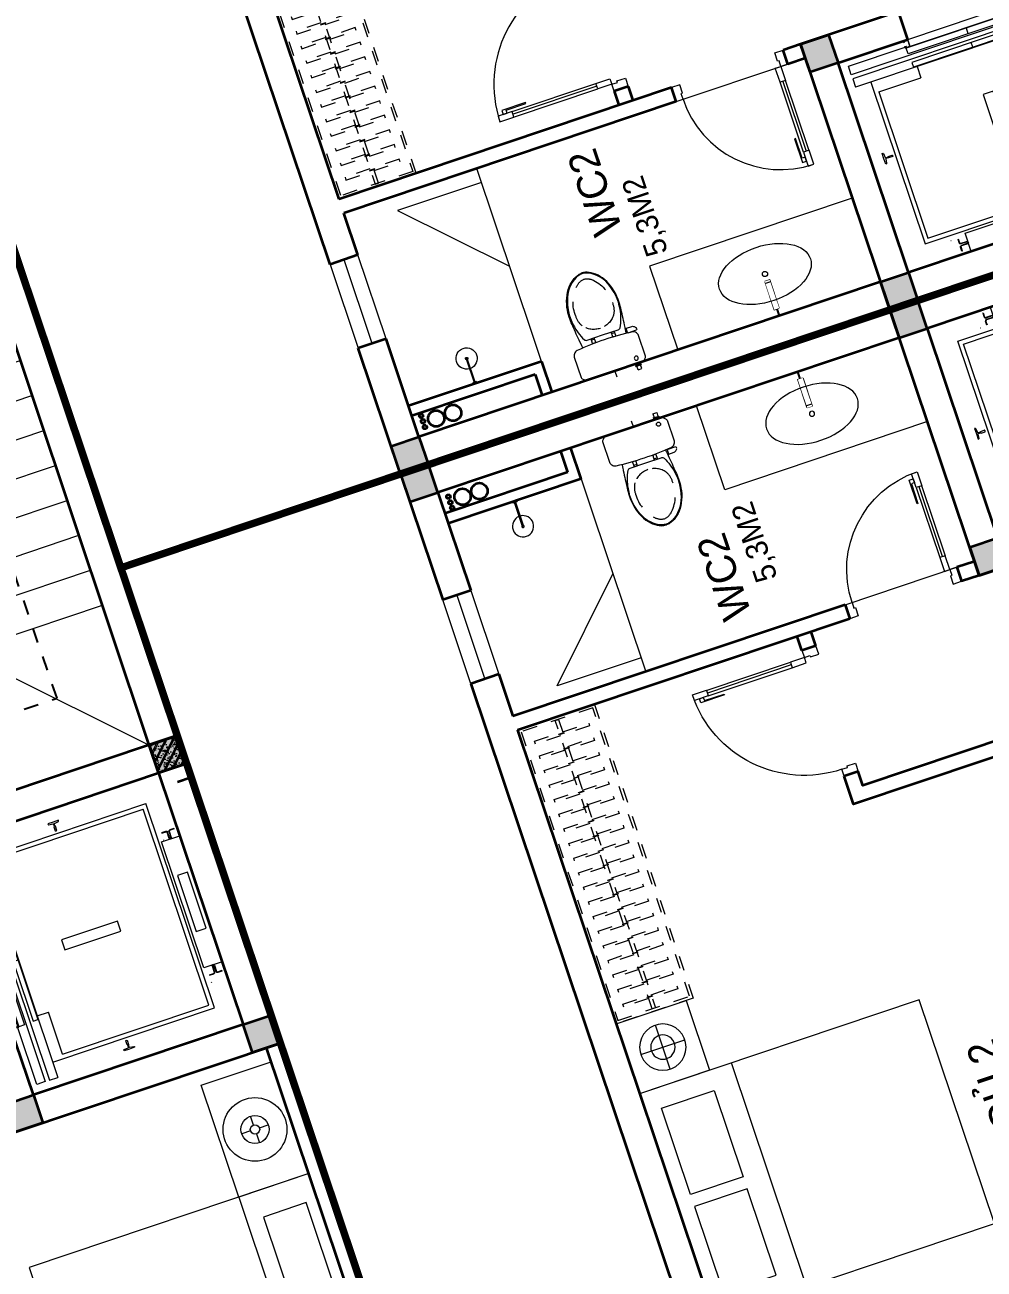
# Model space of a CAD drawing. Header units: metres. Extents: x 568332 to 569219, y 2065964 to 2066430.
# Drawn here: x 568591.33 to 568597.84, y 2066206.77 to 2066215.21 of the extents above; entities that cross this region are included whole.
import ezdxf

# ---------------------------------------------------------------- set-up
doc = ezdxf.new("R2010")
doc.units = ezdxf.units.M
for name, pattern in [('$AUDIT_BAD_LTYPE2', [0]), ('CENTER', [2, 1.25, -0.25, 0.25, -0.25]), ('DASHDOT2', [0.5, 0.25, -0.125, 0, -0.125]), ('HIDDEN', [0.375, 0.25, -0.125]), ('X-5M-G-MB PHONGNGU$0$HIDDEN2', [0.1875, 0.125, -0.0625]), ('xref-thap C (mb tang 32-2)$0$HIDDEN', [0.375, 0.25, -0.125])]:
    doc.linetypes.add(name, pattern=pattern)
doc.layers.get('0').update_dxf_attribs({"linetype": 'CONTINUOUS'})
doc.layers.get('DEFPOINTS').update_dxf_attribs({"linetype": 'CONTINUOUS'})
for name, color, linetype, lineweight in [('-CENTER', 143, 'CENTER', 13), ('-CONCRETE', 1, 'CONTINUOUS', 35), ('-DIM', 9, 'CONTINUOUS', 13), ('-DOOR', 137, 'CONTINUOUS', 9), ('-FURNITURE', 46, 'CONTINUOUS', 9), ('-HATCH', 8, 'CONTINUOUS', 5), ('-LINE1', 7, 'CONTINUOUS', 18), ('-LINE2', 252, 'CONTINUOUS', 9), ('-STEEL1', 1, 'CONTINUOUS', 35), ('-TEXT', 7, 'CONTINUOUS', 15), ('-WALL', 4, 'CONTINUOUS', 35), ('TEXT25', 2, 'CONTINUOUS', 13)]:
    doc.layers.add(name, color=color, linetype=linetype, lineweight=lineweight)
doc.layers.add('-RANH GIOI LO DAT', color=12, linetype='CONTINUOUS')
doc.layers.add('1-NETMANH', color=8, linetype='CONTINUOUS')
doc.styles.add('SVN_AVO_thuong', font='')
doc.styles.add('T1', font='', dxfattribs={"height": 200})
doc.styles.add('vnavanth', font='', dxfattribs={"width": 0.8})
doc.styles.get('SVN_AVO_thuong').set_extended_font_data('SVN-Avo')
doc.styles.get('T1').set_extended_font_data('VNgeometric Light')
doc.styles.get('vnavanth').set_extended_font_data('.VnAvantH')

# ---------------------------------------------------------------- blocks, each defined once
blk = doc.blocks.new('X-5M-DH-2-CORE$0$A$C75E80C28')
at = {"layer": '-LINE2', "linetype": 'Continuous', "ltscale": 2}
for p, q in [((-510.0000099998433, -21.5000000000291), (-510.0000099998579, -50.60000000000582)), ((-506.8000099998899, -21.5000000000291), (-510.0000099998433, -21.5000000000291)), ((-510.0000099998579, -108.5000000000291), (-510.0000099998433, -79.39999999999418)), ((-506.8000099998899, -21.5000000000291), (-506.8000099999044, -50.60000000000582)), ((-506.8000099999044, -108.5000000000291), (-506.8000099998899, -79.39999999999418)), ((-456.2000100000296, -56.79999999998836), (-500.6000099999364, -56.80000000001746)), ((-456.2000100000441, -60), (-500.600009999951, -60.0000000000291)), ((-456.2000100000296, -70), (-500.6000099999364, -70.0000000000291)), ((-456.2000100000296, -73.19999999995343), (-500.6000099999364, -73.19999999998254)), ((-453.2000100000441, -63), (-453.2000100000296, -67)), ((-450.0000099998579, -63), (-450.0000099998433, -67)), ((450.0000100000616, -63), (450.0000100000761, -67)), ((453.200010000015, -63), (453.2000100000296, -67)), ((456.2000100000296, -56.79999999998836), (500.6000100000529, -56.79999999998836)), ((456.200010000015, -60), (500.6000100000383, -60)), ((456.2000100000296, -70), (500.6000100000529, -70)), ((456.2000100000296, -73.19999999995343), (500.6000100000529, -73.19999999995343)), ((506.8000100001227, -21.5), (510.0000100000761, -21.5)), ((506.8000100001227, -21.5), (506.8000100001082, -50.59999999997672)), ((506.8000100001227, -108.5), (506.8000100001227, -79.39999999996508)), ((510.0000100000761, -21.5), (510.0000100000616, -50.59999999997672)), ((510.0000100000761, -108.5), (510.0000100000761, -79.39999999996508)), ((-731.0000002632733, -148.9999999649008), (730.9999997367267, -148.9999999649299)), ((-731.0000002698944, -1304.999999934109), (-731.0000002632733, -148.9999999649008)), ((-556.8000102631631, -112.4999999912397), (-560.0000102631166, -112.4999999912397)), ((456.800009736864, -112.4999999912397), (460.0000097368174, -112.4999999912397)), ((730.9999997301056, -1304.999999934109), (730.9999997367267, -148.9999999649299)), ((-700.0000002632733, -178.9999999649008), (699.9999997367267, -178.9999999649299)), ((-700.0000002699089, -1224.999999934109), (-700.0000002632733, -178.9999999649008)), ((699.9999997300911, -1224.999999934109), (699.9999997367267, -178.9999999649299)), ((-700.0000002699089, -1224.999999934109), (-400.0000002699089, -1224.999999934138)), ((-400.0000002698944, -1304.999999934138), (-400.0000002699089, -1224.999999934138)), ((699.9999997300911, -1224.999999934109), (399.9999997300911, -1224.999999934109)), ((399.9999997301056, -1304.999999934109), (399.9999997300911, -1224.999999934109)), ((839.9999997301056, -1304.999999934109), (-840.0000002698944, -1304.999999934109)), ((-840.0000002698944, -1364.999999934109), (-840.0000002698944, -1304.999999934109)), ((424.9999997301056, -1308.999999934109), (-425.0000002698944, -1308.999999934109)), ((-425.0000002699089, -1342.999999934109), (-425.0000002698944, -1308.999999934109)), ((424.9999997300911, -1342.999999934109), (-425.0000002699089, -1342.999999934109)), ((-2.6989437174052e-07, -1308.999999934109), (-2.699089236557484e-07, -1342.999999934109)), ((424.9999997300911, -1342.999999934109), (424.9999997301056, -1308.999999934109)), ((839.9999997301056, -1364.999999934109), (839.9999997301056, -1304.999999934109)), ((839.9999997301056, -1364.999999934109), (-840.0000002698944, -1364.999999934109)), ((839.9999997301056, -1394.999999934109), (-840.0000002698944, -1394.999999934109)), ((-840.0000002698944, -1394.999999934109), (-840.0000002698944, -1454.999999934109)), ((429.9999997300911, -1405.999999934138), (-430.0000002699089, -1405.999999934109)), ((-430.0000002699089, -1405.999999934109), (-430.0000002698944, -1445.999999934109)), ((-2.699089236557484e-07, -1405.999999934109), (-2.6989437174052e-07, -1445.999999934109)), ((429.9999997300911, -1405.999999934138), (429.9999997301056, -1445.999999934138)), ((839.9999997301056, -1394.999999934109), (839.9999997301056, -1454.999999934109)), ((-840.0000002698944, -1454.999999934109), (-435.0000002698944, -1454.999999934109)), ((-435.0000002698944, -1449.999999934109), (-435.0000002699089, -1459.999999934109)), ((-435.0000002698944, -1449.999999934109), (-400.0000002698944, -1449.999999934138)), ((-435.0000002699089, -1459.999999934109), (-425.0000002699089, -1459.999999934109)), ((-435.0000002698653, -1489.999999934109), (-435.0000002698653, -1499.999999934109)), ((-435.0000002698653, -1489.999999934109), (-425.0000002698653, -1489.999999934109)), ((-435.0000002698653, -1499.999999934109), (-400.0000002698653, -1499.999999934138)), ((-433.4000002698012, -1451.599999934086), (-433.4000002698012, -1458.399999934074)), ((-433.4000002698012, -1451.599999934086), (-401.6000002697547, -1451.599999934086)), ((-433.4000002698012, -1458.399999934074), (-425.0000002698944, -1458.399999934074)), ((-433.4000002697721, -1491.599999934086), (-433.4000002697721, -1498.399999934074)), ((-433.4000002697721, -1491.599999934086), (-425.0000002698653, -1491.599999934086)), ((-433.4000002697721, -1498.399999934074), (-401.6000002697256, -1498.399999934074)), ((429.9999997301056, -1445.999999934138), (-430.0000002698944, -1445.999999934109)), ((-425.0000002698944, -1458.399999934074), (-425.0000002699089, -1459.999999934109)), ((-425.0000002698653, -1489.999999934109), (-425.0000002698653, -1491.599999934086)), ((-401.6000002697547, -1451.599999934086), (-401.6000002697256, -1498.399999934074)), ((399.9999997301056, -1449.999999934109), (-400.0000002698944, -1449.999999934138)), ((-400.0000002698944, -1449.999999934138), (-400.0000002698653, -1499.999999934138)), ((399.9999997301056, -1449.999999934109), (399.9999997301347, -1499.999999934109)), ((434.9999997301056, -1449.999999934109), (399.9999997301056, -1449.999999934109)), ((434.9999997301347, -1499.999999934109), (399.9999997301347, -1499.999999934109)), ((401.5999997301988, -1451.599999934086), (401.5999997302279, -1498.399999934074)), ((433.3999997302453, -1451.599999934086), (401.5999997301988, -1451.599999934086)), ((433.3999997302744, -1498.399999934074), (401.5999997302279, -1498.399999934074)), ((433.3999997302453, -1458.399999934074), (424.9999997301056, -1458.399999934074)), ((424.9999997301056, -1458.399999934074), (424.9999997301056, -1459.999999934109)), ((434.9999997301056, -1459.999999934109), (424.9999997301056, -1459.999999934109)), ((424.9999997301347, -1489.999999934109), (424.9999997301347, -1491.599999934086)), ((434.9999997301347, -1489.999999934109), (424.9999997301347, -1489.999999934109)), ((433.3999997302744, -1491.599999934086), (424.9999997301347, -1491.599999934086)), ((433.3999997302453, -1451.599999934086), (433.3999997302453, -1458.399999934074)), ((433.3999997302744, -1491.599999934086), (433.3999997302744, -1498.399999934074)), ((434.9999997301056, -1449.999999934109), (434.9999997301056, -1459.999999934109)), ((839.9999997301056, -1454.999999934109), (434.9999997301056, -1454.999999934109)), ((434.9999997301347, -1489.999999934109), (434.9999997301347, -1499.999999934109))]:
    blk.add_line(p, q, dxfattribs=at)
for points in [[(-450.0000000000146, 0), (-450, -130), (450, -130), (449.9999999999854, 0)], [(-200, -29), (200.0000000001164, -29), (200.0000000001164, -101), (-200, -101)], [(-36.0000002632587, -583.9999999649008), (35.9999997367413, -583.9999999649008), (35.99999973675585, -983.9999999649008), (-36.00000026324415, -983.9999999649008)]]:
    blk.add_lwpolyline(points, close=True, dxfattribs=at)
for points in [[(-780.0000002632587, -788.9999999649008), (-751.0000002632587, -788.9999999649299, 0.414213562373095), (-750.0000002632733, -787.9999999649008), (-750.0000002632587, -783.9999999649008), (-750.0000002632587, -779.9999999649008, 0.414213562373095), (-751.0000002632733, -778.9999999649299), (-780.0000002632733, -778.9999999649881, -0.2569775838576673), (-784.1207396915852, -781.9399999648449), (-797.9000002631656, -781.939999964874, -0.414213562373095), (-800.9000002631656, -778.939999964874), (-804.0000002632587, -749.4999999649008, 0.414213562373095), (-807.0000002632587, -746.4999999649008), (-812.0000002632587, -746.4999999649008), (-812.0000002632587, -783.9999999649008), (-812.0000002632587, -821.4999999649008), (-807.0000002632587, -821.4999999649008, 0.414213562373095), (-804.0000002632587, -818.4999999649008), (-800.9000002631656, -789.0599999648693, -0.414213562373095), (-797.9000002631656, -786.0599999648693), (-784.1207396915852, -786.0599999648402, -0.2569775838576673), (-780.0000002632587, -788.9999999647553)], [(779.9999997367413, -788.9999999649299), (750.9999997367413, -788.9999999649008, -0.414213562373095), (749.9999997367267, -787.9999999649299), (749.9999997367413, -783.9999999649299), (749.9999997367413, -779.9999999649299, -0.414213562373095), (750.9999997367267, -778.9999999649008), (779.9999997368432, -778.9999999650172, 0.2569775838576673), (784.1207391653006, -781.939999964874), (797.899999736881, -781.9399999648449, 0.414213562373095), (800.899999736881, -778.9399999648449), (803.9999997367413, -749.4999999649008, -0.414213562373095), (806.9999997367413, -746.4999999649008), (811.9999997367413, -746.4999999649008), (811.9999997367413, -783.9999999649008), (811.9999997367413, -821.4999999649008), (806.9999997367413, -821.4999999649008, -0.414213562373095), (803.9999997367413, -818.4999999649008), (800.899999736881, -789.0599999648402, 0.414213562373095), (797.899999736881, -786.0599999648402), (784.1207391653006, -786.0599999648693, 0.2569775838576672), (779.9999997368577, -788.9999999647844)]]:
    blk.add_lwpolyline(points, format="xyb", dxfattribs=at)
for centre, radius, start, end in [((-500.600009999951, -50.60000000000582), 9.400000000001475, 180, 270), ((-500.6000099999364, -79.39999999999418), 9.399999999997844, 90, 180), ((-500.600009999951, -50.60000000000582), 6.200000000004374, 180, 270), ((-500.6000099999364, -79.39999999999418), 6.19999999999734, 90, 180), ((-456.2000100000441, -63), 6.19999999999713, 0, 90), ((-456.2000100000441, -63), 3.000000000000045, 0, 90), ((-456.2000100000296, -67), 6.20000000000076, 270, 0), ((-456.2000100000296, -67), 2.999999999999834, 270, 0), ((456.200010000015, -63), 6.19999999999713, 90, 180), ((456.2000100000296, -67), 6.20000000000076, 180, 270), ((456.200010000015, -63), 3.000000000000045, 90, 180), ((456.2000100000296, -67), 2.999999999999834, 180, 270), ((500.6000100000383, -50.59999999997672), 6.200000000004374, 270, 0), ((500.6000100000383, -50.59999999997672), 9.400000000001475, 270, 0), ((500.6000100000529, -79.39999999996508), 9.399999999997844, 0, 90), ((500.6000100000529, -79.39999999996508), 6.19999999999734, 0, 90)]:
    blk.add_arc(centre, radius, start, end, dxfattribs=at)
blk = doc.blocks.new('A$C5C575821')
at = {"layer": '-CONCRETE'}
h = blk.add_hatch(color=256, dxfattribs=at)
h.dxf.hatch_style = 1
h.paths.add_polyline_path([(-0.00237559899687767, 200.0000000000146), (-0.00237559899687767, 1.455191522836685e-11), (199.9976244010031, 1.455191522836685e-11), (199.9976244010031, 200.0000000000146)])
blk.add_lwpolyline([(-0.00237559899687767, 1.455191522836685e-11), (199.9976244010031, 1.455191522836685e-11), (199.9976244010031, 200.0000000000146), (-0.00237559899687767, 200.0000000000146)], close=True, dxfattribs=at)
blk = doc.blocks.new('A$C3F71457E')
at = {"layer": '-CONCRETE'}
blk.add_lwpolyline([(-8.760252967476845e-09, -100.0000002632005), (0, 400), (-1500, 400.0000000000582), (-1500.00000001755, -1399.999999999942), (-1.754960976541042e-08, -1400), (-7.895869202911854e-08, -900.0000002632005), (199.9999999912397, -900.0000002982852), (199.9999999824504, -1600), (-1700.00000001755, -1600), (-1700, 600), (200, 600), (199.9999999912397, -100.0000002982852), (6.140908226370811e-08, -100.0000002632005)], dxfattribs=at)
at = {"layer": '-LINE1'}
blk.add_line((-7.895869202911854e-08, -900.0000002632005), (-8.760252967476845e-09, -100.0000002632005), dxfattribs=at)
at = {"layer": '-WALL'}
for p in [(-1699.997624401003, 399.9999999999854), (0.00237559899687767, 399.9999999999854), (-1699.997624401081, -1599.999999999959), (0.002375601565972829, -1600.000000021305)]:
    blk.add_blockref('A$C5C575821', p, dxfattribs=at)
at = {"color": 2, "rotation": 90}
blk.add_blockref('X-5M-DH-2-CORE$0$A$C75E80C28', (-1500.00000000876, -499.9999999999418), dxfattribs=at)
blk = doc.blocks.new('*U149')
at = {"linetype": '$AUDIT_BAD_LTYPE2'}
for p, q in [((70, 100), (70, 699.9999999999982)), ((90, 699.9999999999982), (90, 100))]:
    blk.add_line(p, q, dxfattribs=at)
for points in [[(50, 699.9999999999982), (90, 699.9999999999982), (90, 799.9999999999982), (50, 799.9999999999982), (50, 699.9999999999982)], [(50, 702.9059272893337), (50, 100)], [(50, 100), (90, 100), (90, 0), (50, 0), (50, 100)]]:
    blk.add_lwpolyline(points)
for points in [[(118.2698876160139, 594.5156181119073), (118.2698876160139, 764.1349438079906), (90, 764.1349438079906), (90, 735.8650561920058), (112.6159100928053, 735.8650561920058), (112.6159100928053, 594.5156181119073)], [(0, 0), (50, 0), (50, -40), (60, -40), (60, -99.99999999999272), (0, -99.99999999999272)], [(899.9999999999982, 1.3252863207713e-28), (849.9999999999982, 1.3252863207713e-28), (849.9999999999982, -40.00000000000001), (839.9999999999982, -40.00000000000001), (839.9999999999982, -99.99999999999272), (899.9999999999982, -99.99999999999272)]]:
    blk.add_lwpolyline(points, close=True)
at = {"linetype": '$AUDIT_BAD_LTYPE2', "ltscale": 0.3}
blk.add_arc((50, 0), 799.9999999999982, 0, 90, dxfattribs=at)
blk = doc.blocks.new('A$C18091ED7')
for p, q in [((9.957147995010018e-09, -42.13376978135784), (0, -3.786117304116488e-07)), ((146.1412317672475, -26.59467297248193), (179.181621938591, -26.59467296488583)), ((146.1412317672475, -26.59467297248193), (146.1412317680188, -30.17859706786112)), ((146.1412317680188, -30.17859706786112), (165.7503655985456, -30.17859706340823)), ((153.0594147269658, -36.79204952501459), (146.1412317680188, -30.17859706786112)), ((152.3191092506386, -2.717133611440659e-07), (152.3191092568413, -26.59467297093943)), ((152.3191092506386, -2.717133611440659e-07), (179.1816219322718, -2.654269337654114e-07)), ((153.0594147269658, -36.79204952501459), (165.7503656001572, -36.79204952192958)), ((153.0594147275151, -39.73033438943094), (153.0594147269658, -36.79204952501459)), ((153.0594147275151, -39.73033438943094), (178.4413164740145, -39.73033438349376)), ((153.0594147275151, -39.73033438943094), (178.4413164740145, -39.73033438349376)), ((153.0594147275151, -39.73033438943094), (153.0594147281554, -42.13376974494895)), ((185.3594994290725, -30.17859705851879), (165.7503655985456, -30.17859706340823)), ((178.4413164733487, -36.79204951884458), (165.7503656001572, -36.79204952192958)), ((185.3594994290725, -30.17859705851879), (178.4413164733487, -36.79204951884458)), ((178.4413164733487, -36.79204951884458), (178.4413164740145, -39.73033438349376)), ((178.4413164740145, -39.73033438349376), (178.4413164746547, -42.1337697392446)), ((179.1816219322718, -2.654269337654114e-07), (179.181621938591, -26.59467296488583)), ((179.181621938591, -26.59467296488583), (185.3594994283012, -26.59467296337243)), ((185.3594994283012, -26.59467296337243), (185.3594994290725, -30.17859705851879)), ((-83.25994817525861, -267.3592828898691), (-83.259948167517, -299.9634285944048)), ((-83.25994817257379, -278.4883151478134), (-83.25994817046012, -287.6388527823146)), ((-60.91100930959874, -290.0299398849311), (-83.25994816994717, -290.0299398901407)), ((-62.88950393904452, -265.3807882612164), (-81.28145355204106, -265.3807882657275)), ((-60.91100931491019, -267.3592828844266), (-60.91100930728498, -299.9634285889624)), ((60.9110093945892, -267.3592828557594), (60.9110094022144, -299.9634285600623)), ((60.91100939990065, -290.029939856031), (83.25994826024908, -290.0299398510542)), ((62.88950401780676, -265.3807882316178), (81.2814536308033, -265.3807882273395)), ((83.25994825493763, -267.3592828505498), (83.25994826256283, -299.9634285550856)), ((83.25994825750604, -278.488315108727), (83.2599482596197, -287.6388527429954)), ((165.3959958605519, -261.9873972070927), (165.3959958671003, -289.7349902229907)), ((167.8691141396885, -259.5142789271486), (228.0810223811895, -259.5142789128586)), ((167.8691141472664, -292.2081085020036), (206.7175896017579, -292.2081084926904)), ((230.5541406641933, -274.3229751045001), (230.5541406613593, -261.9873971916386))]:
    blk.add_line(p, q)
for points in [[(230.0000000517721, -218.5046414944518, -0.1374073801801567), (225.4781190853137, -234.6482587013161), (221.7949787454636, -240.7070387715066, -0.2360805181595358), (198.2560902649639, -255.4947853636986, -0.0519608230665726), (-198.2560901437319, -255.4947854572965, -0.236080518165078), (-221.7949786317113, -240.7070388760185), (-225.4781189743626, -234.6482588077488, -0.1374073801809237), (-229.9999999484608, -218.5046416030382), (-229.9999999831671, -71.98694829508895, -0.1989123673786679), (-226.3782021181105, -63.2431547633314), (-208.8906150607545, -45.75556769772083, -0.1989123673792025), (-200.1468215308087, -42.13376982865157), (9.971699910238385e-09, -42.13376978135784), (200.1468215506357, -42.13376973403501, -0.1989123673792025), (208.8906150822841, -45.75556759897154), (226.3782021480001, -63.24315465634572, -0.1989123673791691), (230.0000000170658, -71.98694818626973)], [(144.14367173758, -618.9627606730501, -0.2124047892419209), (26.30999211127346, -734.491494372196, -0.0276853236339062), (-0.5628229983012716, -738.609219571983, -0.0222792448073508), (-26.30999181118386, -734.4914943844487, -0.2124047892421136), (-144.1436714920528, -618.9627607410075, -0.1427957259999892), (-167.2376623962118, -428.0139674870588, -0.0930051380368448), (-127.9331820271946, -309.1271633332653, -0.2564387014614383), (-111.240849547703, -299.9634286007786), (4.746470949612558e-08, -299.9634285748762), (111.2408496426324, -299.9634285482753, -0.2564387014619951), (127.933182126606, -309.1271632729331, -0.0930051380368741), (167.2376625517572, -428.0139674081001, -0.1427957260000456)]]:
    blk.add_lwpolyline(points, format="xyb", close=True)
at = {"linetype": 'xref-thap C (mb tang 32-2)$0$HIDDEN', "ltscale": 100}
blk.add_lwpolyline([(61.00044987679576, -669.0176259216969, -0.1990312026443698), (1.417429302819073e-07, -698.769823720475, -0.1990312026443799), (-61.00044960746891, -669.0176259504806, -0.2189240232571595), (-131.9321382956405, -478.313622940972, -0.1537914605682739), (-112.4681372026971, -403.989815428853, -0.2367011859554165), (5.876427167095244e-08, -347.5870280214876, -0.2367011859554843), (112.4681373467611, -403.9898153757968, -0.1537914605681893), (131.9321384748619, -478.313622878748, -0.2189240232571754)], format="xyb", close=True, dxfattribs=at)
blk.add_circle((165.7503656100234, -78.39166221523192), 13.90362011701458)
for centre, radius, start, end in [((-81.28145355158267, -267.3592828894034), 1.978494623656905, 90.00000001354867, 180.0000000133402), ((-62.88950393858613, -267.3592828848923), 1.978494623656905, 1.334021322268115e-08, 90.00000001354867), ((62.88950401826514, -267.3592828552937), 1.978494623656905, 90.00000001354867, 180.0000000133402), ((81.28145363126168, -267.3592828510155), 1.978494623656905, 1.334021322268115e-08, 90.00000001354867), ((167.8691141402633, -261.9873972065106), 2.473118279571131, 90.00000001354867, 180.0000000133402), ((167.8691141466952, -289.7349902224087), 2.473118279571131, 180.0000000133402, 270.0000000135486), ((206.717589598069, -276.6690117186226), 15.53909677420133, 270.0000000135486, 306.4658507565522), ((168.3527972659103, -224.7572911087773), 80.08895368617857, 306.4658507565522, 320.3122930343796), ((228.0810223845983, -274.3229751050822), 2.473118279571131, 320.3122930343796, 1.334021322268115e-08)]:
    blk.add_arc(centre, radius, start, end)
for points, knots in [([(-155.6468228230951, -259.4535552573798), (-156.6353001506941, -267.2522313103836), (-164.2940232875517, -328.394745314552), (-169.1545302536251, -385.0939582949213), (-183.68571763406, -527.7705276800843), (-135.602968026873, -679.1126648240606), (-50.29344375100118, -735.2493608418445), (-19.70048385594782, -741.0901266933652), (1.531116140540689e-07, -743.6724421556864)], [130.6139379315478, 130.6139379315478, 130.6139379315478, 130.6139379315478, 152.8521090939923, 311.1293507817257, 417.703951170228, 561.3833927516608, 697.6926317810714, 710.812262267882, 710.812262267882, 710.812262267882, 710.812262267882]), ([(155.6468228994709, -259.4535551877343), (156.6353002305841, -267.2522312389628), (164.2940233960289, -328.3947452375724), (169.1545303888706, -385.0939582149149), (183.6857178367027, -527.7705275934422), (135.6029683008201, -679.1126647599449), (50.29344405157826, -735.2493608178338), (19.70048415924612, -741.0901266841101), (1.530679583083838e-07, -743.6724421554536)], [130.613937934949, 130.613937934949, 130.613937934949, 130.613937934949, 152.8521090939923, 311.1293507817257, 417.703951170228, 561.3833927516608, 697.6926317810714, 710.812262267882, 710.812262267882, 710.812262267882, 710.812262267882])]:
    blk.add_open_spline(points, degree=3, knots=knots)
blk = doc.blocks.new('shower')
for points in [[(180919.3447017173, -32316.45425928477), (180912.3337561736, -32316.45425928477), (180912.3337561736, -32146.62790954509), (180919.3447017173, -32146.62790954509)], [(180929.3839969719, -32326.62790954066), (180902.2944609144, -32326.62790954066), (180902.2944609144, -32316.45425928477), (180929.3839969719, -32316.45425928477)]]:
    blk.add_lwpolyline(points, close=True)
for radius, start, end in [(72, 272.7906698559544, 267.2093301440456), (8.346062492523743, 294.8355446212717, 245.1644553787283)]:
    blk.add_arc((180915.8392289462, -32146.62790954416), radius, start, end)
blk = doc.blocks.new('Sink_Cicle')
blk.add_lwpolyline([(17.49999987077899, -50.00226151314564), (-17.49999987077899, -49.99773848685436), (-17.51615354442038, -252.2967581441626), (17.48384613892995, -252.3012811850058)], close=True)
blk.add_circle((0, -300), 17.5)
at = {"layer": 'DEFPOINTS'}
blk.add_line((0, -100), (0, 0), dxfattribs=at)
blk.add_wipeout([(17.499999870775355, -50.00226151314928), (-17.49999987078263, -49.99773848685436), (-17.516153544427652, -252.29675814416623), (17.48384613892631, -252.3012811850058)])
at = {"layer": '-FURNITURE', "linetype": 'Continuous'}
blk.add_ellipse((0, -300), major_axis=(-325, 0), ratio=0.5846153846153846, dxfattribs=at)
blk.add_line((-17.51421511289664, -237.2967582757119), (17.48578462866135, -237.3012813020032))
blk = doc.blocks.new('*U237')
at = {"linetype": 'X-5M-G-MB PHONGNGU$0$HIDDEN2'}
for points in [[(0, 600.0000000004657), (0, 0), (2290.909090880962, -8.262197655262123e-10), (2290.909090880962, 599.9999999996394)], [(2270.909090880962, 579.999661371566), (2270.909090880962, 19.99966137156623), (20, 20.00000000046566), (20, 580.0000000004657)], [(2270.909090880962, 286.6991212946483), (2270.909090880962, 313.0991212945551), (20, 313.0991212953813), (19.99999859370291, 286.6991212952417)], [(113.7817614636733, 319.1750910408318), (109.4317788550979, 319.1750910408318), (109.4317788550979, 280.441767644881), (113.7817614636733, 280.441767644881)], [(227.7817614636733, 319.1750910407849), (223.4317788550979, 319.1750910407849), (223.4317788550979, 280.4417676448341), (227.7817614636733, 280.4417676448341)], [(341.7817614636733, 319.175091040738), (337.4317788550979, 319.175091040738), (337.4317788550979, 280.4417676447872), (341.7817614636733, 280.4417676447872)], [(455.7817614636733, 319.1750910406911), (451.4317788550979, 319.1750910406911), (451.4317788550979, 280.4417676447403), (455.7817614636733, 280.4417676447403)], [(569.7817614636733, 319.1750910406442), (565.431778855098, 319.1750910406442), (565.431778855098, 280.4417676446934), (569.7817614636733, 280.4417676446934)], [(683.7817614636733, 319.1750910405973), (679.431778855098, 319.1750910405973), (679.431778855098, 280.4417676446465), (683.7817614636733, 280.4417676446465)], [(797.7817614636733, 319.1750910405504), (793.431778855098, 319.1750910405504), (793.431778855098, 280.4417676445996), (797.7817614636733, 280.4417676445996)], [(911.7817614636733, 319.1750910405035), (907.431778855098, 319.1750910405035), (907.431778855098, 280.4417676445527), (911.7817614636733, 280.4417676445527)], [(1025.781761463673, 319.1750910404566), (1021.431778855098, 319.1750910404566), (1021.431778855098, 280.4417676445057), (1025.781761463673, 280.4417676445057)], [(1139.781761463673, 319.1750910404097), (1135.431778855098, 319.1750910404097), (1135.431778855098, 280.4417676444588), (1139.781761463673, 280.4417676444588)], [(1253.781761463673, 319.1750910403628), (1249.431778855098, 319.1750910403628), (1249.431778855098, 280.4417676444119), (1253.781761463673, 280.4417676444119)], [(1367.781761463673, 319.1750910403159), (1363.431778855098, 319.1750910403159), (1363.431778855098, 280.441767644365), (1367.781761463673, 280.441767644365)], [(1481.781761463673, 319.175091040269), (1477.431778855098, 319.175091040269), (1477.431778855098, 280.4417676443181), (1481.781761463673, 280.4417676443181)], [(1595.781761463673, 319.175091040222), (1591.431778855098, 319.175091040222), (1591.431778855098, 280.4417676442712), (1595.781761463673, 280.4417676442712)], [(1709.781761463673, 319.1750910401751), (1705.431778855098, 319.1750910401751), (1705.431778855098, 280.4417676442243), (1709.781761463673, 280.4417676442243)], [(1823.781761463673, 319.1750910401282), (1819.431778855098, 319.1750910401282), (1819.431778855098, 280.4417676441774), (1823.781761463673, 280.4417676441774)], [(1937.781761463673, 319.1750910400813), (1933.431778855098, 319.1750910400813), (1933.431778855098, 280.4417676441305), (1937.781761463673, 280.4417676441305)], [(2051.781761463673, 319.1750910400344), (2047.431778855098, 319.1750910400344), (2047.431778855098, 280.4417676440836), (2051.781761463673, 280.4417676440836)], [(2165.781761463673, 319.1750910399875), (2161.431778855098, 319.1750910399875), (2161.431778855098, 280.4417676440366), (2165.781761463673, 280.4417676440366)]]:
    blk.add_lwpolyline(points, close=True, dxfattribs=at)
for points in [[(122.2409142897814, 313.1103512093413), (122.2409142897814, 515.2497102723445), (100.1765458012815, 515.2497102723445), (100.1765458012815, 313.1103512093413)], [(236.2409142897814, 313.1103512092944), (236.2409142897814, 515.2497102722975), (214.1765458012815, 515.2497102722975), (214.1765458012815, 313.1103512092944)], [(350.2409142897814, 313.1103512092475), (350.2409142897814, 515.2497102722507), (328.1765458012815, 515.2497102722507), (328.1765458012815, 313.1103512092475)], [(464.2409142897814, 313.1103512092006), (464.2409142897814, 515.2497102722037), (442.1765458012815, 515.2497102722037), (442.1765458012815, 313.1103512092006)], [(578.2409142897814, 313.1103512091537), (578.2409142897814, 515.2497102721569), (556.1765458012815, 515.2497102721569), (556.1765458012815, 313.1103512091537)], [(692.2409142897814, 313.1103512091068), (692.2409142897814, 515.24971027211), (670.1765458012815, 515.24971027211), (670.1765458012815, 313.1103512091068)], [(806.2409142897814, 313.1103512090599), (806.2409142897814, 515.249710272063), (784.1765458012815, 515.249710272063), (784.1765458012815, 313.1103512090599)], [(920.2409142897814, 313.110351209013), (920.2409142897814, 515.2497102720162), (898.1765458012815, 515.2497102720162), (898.1765458012815, 313.110351209013)], [(1034.240914289781, 313.1103512089661), (1034.240914289781, 515.2497102719692), (1012.176545801281, 515.2497102719692), (1012.176545801281, 313.1103512089661)], [(1148.240914289781, 313.1103512089192), (1148.240914289781, 515.2497102719224), (1126.176545801281, 515.2497102719224), (1126.176545801281, 313.1103512089192)], [(1262.240914289781, 313.1103512088723), (1262.240914289781, 515.2497102718754), (1240.176545801281, 515.2497102718754), (1240.176545801281, 313.1103512088723)], [(1376.240914289781, 313.1103512088254), (1376.240914289781, 515.2497102718285), (1354.176545801281, 515.2497102718285), (1354.176545801281, 313.1103512088254)], [(1490.240914289781, 313.1103512087785), (1490.240914289781, 515.2497102717816), (1468.176545801281, 515.2497102717816), (1468.176545801281, 313.1103512087785)], [(1604.240914289781, 313.1103512087315), (1604.240914289781, 515.2497102717347), (1582.176545801281, 515.2497102717347), (1582.176545801281, 313.1103512087315)], [(1718.240914289781, 313.1103512086846), (1718.240914289781, 515.2497102716878), (1696.176545801281, 515.2497102716878), (1696.176545801281, 313.1103512086846)], [(1832.240914289781, 313.1103512086377), (1832.240914289781, 515.2497102716409), (1810.176545801281, 515.2497102716409), (1810.176545801281, 313.1103512086377)], [(1946.240914289781, 313.1103512085908), (1946.240914289781, 515.2497102715939), (1924.176545801281, 515.2497102715939), (1924.176545801281, 313.1103512085908)], [(2060.240914289781, 313.1103512085439), (2060.240914289781, 515.2497102715471), (2038.176545801281, 515.2497102715471), (2038.176545801281, 313.1103512085439)], [(2174.240914289781, 313.110351208497), (2174.240914289781, 515.2497102715001), (2152.176545801281, 515.2497102715001), (2152.176545801281, 313.110351208497)], [(100.1765458012815, 286.7103512094345), (100.1765458012815, 92.0852110228024), (122.2409142897814, 92.0852110228024), (122.2409142897814, 286.7103512094345)], [(214.1765458012815, 286.7103512093876), (214.1765458012815, 92.08521102275549), (236.2409142897814, 92.08521102275549), (236.2409142897814, 286.7103512093876)], [(328.1765458012815, 286.7103512093407), (328.1765458012815, 92.08521102270858), (350.2409142897814, 92.08521102270858), (350.2409142897814, 286.7103512093407)], [(442.1765458012815, 286.7103512092938), (442.1765458012815, 92.08521102266168), (464.2409142897814, 92.08521102266168), (464.2409142897814, 286.7103512092938)], [(556.1765458012815, 286.7103512092469), (556.1765458012815, 92.08521102261477), (578.2409142897814, 92.08521102261477), (578.2409142897814, 286.7103512092469)], [(670.1765458012815, 286.7103512092), (670.1765458012815, 92.08521102256786), (692.2409142897814, 92.08521102256786), (692.2409142897814, 286.7103512092)], [(784.1765458012815, 286.7103512091531), (784.1765458012815, 92.08521102252095), (806.2409142897814, 92.08521102252095), (806.2409142897814, 286.7103512091531)], [(898.1765458012815, 286.7103512091062), (898.1765458012815, 92.08521102247404), (920.2409142897814, 92.08521102247404), (920.2409142897814, 286.7103512091062)], [(1012.176545801281, 286.7103512090592), (1012.176545801281, 92.08521102242715), (1034.240914289781, 92.08521102242715), (1034.240914289781, 286.7103512090592)], [(1126.176545801281, 286.7103512090123), (1126.176545801281, 92.08521102238024), (1148.240914289781, 92.08521102238024), (1148.240914289781, 286.7103512090123)], [(1240.176545801281, 286.7103512089654), (1240.176545801281, 92.08521102233333), (1262.240914289781, 92.08521102233333), (1262.240914289781, 286.7103512089654)], [(1354.176545801281, 286.7103512089186), (1354.176545801281, 92.08521102228642), (1376.240914289781, 92.08521102228642), (1376.240914289781, 286.7103512089186)], [(1468.176545801281, 286.7103512088717), (1468.176545801281, 92.0852110222395), (1490.240914289781, 92.0852110222395), (1490.240914289781, 286.7103512088717)], [(1582.176545801281, 286.7103512088247), (1582.176545801281, 92.0852110221926), (1604.240914289781, 92.0852110221926), (1604.240914289781, 286.7103512088247)], [(1696.176545801281, 286.7103512087778), (1696.176545801281, 92.0852110221457), (1718.240914289781, 92.0852110221457), (1718.240914289781, 286.7103512087778)], [(1810.176545801281, 286.7103512087309), (1810.176545801281, 92.08521102209879), (1832.240914289781, 92.08521102209879), (1832.240914289781, 286.7103512087309)], [(1924.176545801281, 286.710351208684), (1924.176545801281, 92.08521102205188), (1946.240914289781, 92.08521102205188), (1946.240914289781, 286.710351208684)], [(2038.176545801281, 286.7103512086371), (2038.176545801281, 92.08521102200497), (2060.240914289781, 92.08521102200497), (2060.240914289781, 286.7103512086371)], [(2152.176545801281, 286.7103512085902), (2152.176545801281, 92.08521102195806), (2174.240914289781, 92.08521102195806), (2174.240914289781, 286.7103512085902)]]:
    blk.add_lwpolyline(points, dxfattribs=at)
blk = doc.blocks.new('G1600')
for p, q in [((137477.0741823114, -212827.2147267315), (139077.0741823114, -212827.2147267327)), ((137227.6935681712, -213391.7193460799), (137227.6935681718, -213076.8871672568)), ((139326.4547964507, -213391.7193460799), (139326.4547964501, -213076.8871672568)), ((137385.1096575831, -213234.3032566686), (137070.2774787599, -213234.3032566681)), ((139169.0387070388, -213234.3032566686), (139483.870885862, -213234.3032566681))]:
    blk.add_line(p, q)
blk.add_lwpolyline([(137477.074182311, -213484.2147267315), (137477.0741823123, -211484.2147267315), (139077.0741823123, -211484.2147267327), (139077.074182311, -213484.2147267327), (137477.074182311, -213484.2147267315)])
for points in [[(136977.074182316, -213484.2147267311), (136977.0741823163, -212984.3917867657), (137477.0741823113, -212984.3917867661), (137477.074182311, -213484.2147267315)], [(137617.074182311, -213375.2147267316), (137617.0741823112, -212998.7147267316), (138234.5741823112, -212998.714726732), (138234.574182311, -213375.214726732)], [(138937.074182311, -213375.2147267325), (138937.0741823112, -212998.7147267325), (138319.5741823112, -212998.7147267321), (138319.574182311, -213375.2147267321)], [(139577.0741823059, -213484.2147267331), (139577.0741823062, -212984.3917867677), (139077.0741823113, -212984.3917867673), (139077.074182311, -213484.2147267327)]]:
    blk.add_lwpolyline(points, close=True)
for centre, radius in [((137227.6935681715, -213234.3032566684), 157.4160894116067), ((139326.4547964504, -213234.3032566684), 157.4160894116067), ((137227.6935681715, -213234.3032566684), 82.41608941160666), ((139326.4547964504, -213234.3032566684), 82.41608941160666)]:
    blk.add_circle(centre, radius)
blk = doc.blocks.new('*U18')
at = {"linetype": '$AUDIT_BAD_LTYPE2'}
for p, q in [((70, 100), (69.99999999999999, 599.9999999999982)), ((89.99999999999999, 599.9999999999982), (90, 100))]:
    blk.add_line(p, q, dxfattribs=at)
for points in [[(49.99999999999999, 599.9999999999982), (89.99999999999999, 599.9999999999982), (89.99999999999999, 699.9999999999982), (49.99999999999999, 699.9999999999982), (49.99999999999999, 599.9999999999982)], [(49.99999999999999, 602.9059272893337), (50, 100)], [(50, 100), (90, 100), (90, 0), (50, 0), (50, 100)]]:
    blk.add_lwpolyline(points)
for points in [[(118.2698876160139, 494.5156181119073), (118.2698876160139, 664.1349438079906), (89.99999999999999, 664.1349438079906), (89.99999999999999, 635.8650561920058), (112.6159100928053, 635.8650561920058), (112.6159100928053, 494.5156181119073)], [(0, 0), (50, 0), (50, -40), (60, -40), (60, -100.0001724930698), (0, -100.0001724930698)], [(799.9999999999982, 7.105427357601134e-15), (749.9999999999982, 7.105427357601134e-15), (749.9999999999982, -40), (739.9999999999982, -40), (739.9999999999982, -100.0001724930698), (799.9999999999982, -100.0001724930698)]]:
    blk.add_lwpolyline(points, close=True)
at = {"linetype": '$AUDIT_BAD_LTYPE2', "ltscale": 0.3}
blk.add_arc((50, 0), 699.9999999999982, 0, 90, dxfattribs=at)
blk = doc.blocks.new('M19-T3')
at = {"layer": '-CONCRETE'}
for centre, radius in [((202518.3035848334, -153912.3509779298, 5.66516857499076e-09), 13), ((202556.5735717831, -153912.3509779298, 5.66516857499076e-09), 13), ((202598.3229897991, -153912.3509779298, 5.66516857499076e-09), 13), ((202567.4962318251, -154002.8477860275, 5.66516857499076e-09), 55), ((202567.4962318251, -154123.6902362327, 5.66516857499076e-09), 55)]:
    blk.add_circle(centre, radius, dxfattribs=at)
at = {"layer": '-DOOR'}
blk.add_lwpolyline([(201347.3454165242, -153653.1480723389), (201947.3573564321, -153653.1480723389), (201947.3573564321, -153853.1480723389), (201347.3454165242, -153853.1480723389)], close=True, dxfattribs=at)
blk.add_lwpolyline([(201947.3573564321, -153753.1480723389), (201347.3527823651, -153753.192248206)], dxfattribs=at)
at = {"layer": '-FURNITURE'}
blk.add_line((202647.3573565469, -154803.1480717335), (201047.357356425, -154803.1480717927), dxfattribs=at)
blk.add_lwpolyline([(201147.357356425, -154803.1480717927), (201147.3573566355, -154203.1480717927), (201747.357356425, -154803.1480720029)], dxfattribs=at)
blk.add_lwpolyline([(202047.3573565118, -155703.1480717557), (202647.3573565118, -155703.1480717557), (202647.3573565118, -157153.1480716541), (202047.3573565118, -157153.1480716541)], close=True, dxfattribs=at)
at = {"layer": '-HATCH'}
blk.add_line((201047.3573564582, -156228.4459303191), (201047.3573564877, -157028.4459303191), dxfattribs=at)
at = {"layer": '-RANH GIOI LO DAT', "linetype": 'HIDDEN', "ltscale": 10, "const_width": 50}
blk.add_lwpolyline([(202847.3573571431, -171341.6559282462), (202847.3573564404, -151653.1480721793), (193847.3573574052, -151653.148072389), (193847.3573572669, -171551.0461515859)], close=True, dxfattribs=at)
at = {"layer": '-WALL', "linetype": 'Continuous', "ltscale": 10}
for p, q in [((201347.3454165242, -153653.1480724151), (195847.3573564346, -153653.1480723365)), ((202847.3573565118, -153653.1480724176), (201947.3573564321, -153653.1480724071)), ((202847.3573565117, -168654.1480720883), (202847.3573565118, -153653.1480724176)), ((200947.3573563899, -153853.1480724098), (196047.3573564323, -153853.1480723388)), ((201347.360141701, -153853.1480724002), (201047.3573563899, -153853.1480723968)), ((202647.3573565118, -153853.1480724153), (201947.3573564321, -153853.1480724071)), ((202647.3573565118, -157153.148071654), (202647.3573565118, -153853.1480724153))]:
    blk.add_line(p, q, dxfattribs=at)
at = {"layer": '-WALL'}
for p, q in [((201347.360141701, -153853.1480724002), (201347.3454165242, -153653.1480724151)), ((201947.3573564321, -153853.1480724071), (201947.3573564321, -153653.1480724071)), ((200947.3573564637, -156228.4459303191), (200947.3573563899, -153853.1480724098)), ((201047.3573564638, -156228.4459303191), (201047.3573563899, -153853.1480723968)), ((202427.3573566134, -154803.1480717401), (202427.3573566116, -153853.1480721615)), ((202497.3573566134, -154733.1480717401), (202497.3573566116, -153853.1480721623)), ((202497.3573566134, -154733.1480717401), (202647.3573566134, -154733.1480717401)), ((202427.3573566134, -154803.1480717401), (202647.3573566133, -154803.1480717401)), ((199947.3573564551, -155953.1480716511), (199947.3573564519, -155853.1480716512)), ((200847.3573564551, -155953.1480716232), (200847.357356452, -155853.1480716232)), ((201047.3573564638, -156228.4459303191), (200947.3573564637, -156228.4459303191)), ((200947.3573565118, -157153.1480716541), (200947.3573564933, -157028.4459303191)), ((201047.3573564877, -157028.4459303191), (200947.3573564877, -157028.4459303191)), ((201047.3573565118, -157153.148071654), (201047.3573564933, -157028.4459303191))]:
    blk.add_line(p, q, dxfattribs=at)
for points in [[(199747.3573564943, -157253.1480716328), (199747.3573564944, -155853.1480716574), (199947.3573564519, -155853.1480716512)], [(200847.357356452, -155853.1480716232), (200947.357356452, -155853.14807162)], [(199847.3573564942, -159453.6365005008), (199847.3573564942, -155953.1480716543), (199947.3573564551, -155953.1480716511)], [(200847.3573564551, -155953.1480716232), (200947.3573564551, -155953.14807162)]]:
    blk.add_lwpolyline(points, dxfattribs=at)
at = {"layer": '-DOOR', "xscale": -1}
blk.add_blockref('*U149', (200847.357356452, -155853.1480716232), dxfattribs=at)
at = {"layer": '-DOOR', "xscale": -1, "rotation": 270}
blk.add_blockref('*U18', (201047.3573564582, -157028.4459303191), dxfattribs=at)
at = {"layer": '-FURNITURE', "xscale": -1, "rotation": 180}
blk.add_blockref('G1600', (59270.28317410822, -367337.3627988414), dxfattribs=at)
at = {"layer": '-FURNITURE', "extrusion": (0, 0, -1), "xscale": 0.916666666665974, "yscale": 0.916666666665974, "zscale": -0.916666666665974, "rotation": 180}
blk.add_blockref('*U237', (-198847.3573564173, -153853.1480724106), dxfattribs=at)
at = {"layer": '-FURNITURE'}
for name, p, rotation in [('shower', (170134.4166552718, -335250.003403734), 90.01066851174387), ('A$C18091ED7', (202689.4911262932, -155253.1480717235), 270)]:
    blk.add_blockref(name, p, dxfattribs=dict(at, rotation=rotation))
at = {"layer": '-WALL'}
blk.add_blockref('A$C5C575821', (202647.3597321108, -153853.1480724153), dxfattribs=at)
at = {"layer": '-WALL', "rotation": 180}
blk.add_blockref('A$C3F71457E', (201147.3573564943, -158753.148071654), dxfattribs=at)
at = {"layer": 'TEXT25'}
for s, height, rotation, style, p in [('WC2', 200, 359.9999999899487, 'SVN_AVO_thuong', (201191.2421146658, -155610.1168215137)), ('5,3M2', 150, 359.9999999899487, 'T1', (201367.464228252, -155854.1954357772)), ('P. NGỦ 2', 200, 1.005123984043621e-08, 'SVN_AVO_thuong', (196805.9359228585, -156250.5275577621))]:
    blk.add_text(s, height=height, rotation=rotation, dxfattribs=dict(at, style=style)).set_placement(p)
at = {"layer": '-FURNITURE', "xscale": -1, "rotation": 270}
blk.add_blockref('Sink_Cicle', (202647.3573565118, -156428.1480717049), dxfattribs=at)
blk = doc.blocks.new('M18-T3')
at = {"layer": '-CONCRETE'}
for centre, radius in [((195382.3099364872, -87867.83133896613, 5.66516857499076e-09), 55), ((195351.4831785132, -87777.33453086844, 5.66516857499076e-09), 13), ((195393.2325965293, -87777.33453086844, 5.66516857499076e-09), 13), ((195431.5025834789, -87777.33453086844, 5.66516857499076e-09), 13), ((195382.3099364872, -87988.67378917137, 5.66516857499076e-09), 55)]:
    blk.add_circle(centre, radius, dxfattribs=at)
at = {"layer": '-DOOR'}
blk.add_lwpolyline([(196602.4607517881, -87518.13162527756), (196002.4488118802, -87518.13162527756), (196002.4488118802, -87718.13162527756), (196602.4607517881, -87718.13162527756)], close=True, dxfattribs=at)
blk.add_lwpolyline([(196002.4488118802, -87618.13162527756), (196602.4533859472, -87618.17580114467)], dxfattribs=at)
at = {"layer": '-FURNITURE'}
blk.add_line((195302.4488117654, -88668.1316246722), (196902.4488118873, -88668.13162473134), dxfattribs=at)
blk.add_lwpolyline([(196802.4488118873, -88668.13162473134), (196802.4488116768, -88068.13162473134), (196202.4488118873, -88668.13162494158)], dxfattribs=at)
blk.add_lwpolyline([(195902.4488118005, -89568.13162469432), (195302.4488118005, -89568.13162469432), (195302.4488118005, -91018.1316245928), (195902.4488118005, -91018.1316245928)], close=True, dxfattribs=at)
at = {"layer": '-HATCH'}
blk.add_line((196902.4488118541, -90093.4294832578), (196902.4488118246, -90893.4294832578), dxfattribs=at)
at = {"layer": '-RANH GIOI LO DAT', "linetype": 'HIDDEN', "ltscale": 10, "const_width": 50}
blk.add_lwpolyline([(201103.8014819287, -105067.6747470424), (206102.4488127622, -99951.37831573247), (206102.4488121746, -85518.7918437419), (195102.4488117702, -85518.7918437419), (195102.4488128515, -105207.2997001795)], close=True, dxfattribs=at)
at = {"layer": '-WALL', "linetype": 'Continuous', "ltscale": 10}
for p, q in [((195102.4488118006, -102519.1316250269), (195102.4488118005, -87518.13162535625)), ((195102.4488118005, -87518.13162535625), (196002.4488118802, -87518.13162534578)), ((196602.4607517881, -87518.13162535381), (202102.4488118777, -87518.13162527511)), ((195302.4488118005, -87718.13162535393), (196002.4488118802, -87718.13162534578)), ((195302.4488118005, -91018.13162459269), (195302.4488118005, -87718.13162535393)), ((196602.4460266113, -87718.13162533891), (196902.4488119224, -87718.13162533542)), ((197002.4488119224, -87718.13162534845), (201902.4488118801, -87718.13162527744))]:
    blk.add_line(p, q, dxfattribs=at)
at = {"layer": '-WALL'}
for p, q in [((196002.4488118802, -87718.13162534578), (196002.4488118802, -87518.13162534578)), ((196602.4460266113, -87718.13162533891), (196602.4607517881, -87518.13162535381)), ((195452.4488116989, -88598.13162467872), (195452.4488117008, -87718.13162510096)), ((195522.4488116989, -88668.13162467872), (195522.4488117008, -87718.13162510014)), ((196902.4488118486, -90093.4294832578), (196902.4488119224, -87718.13162533542)), ((197002.4488118486, -90093.4294832578), (197002.4488119224, -87718.13162534845)), ((195452.4488116989, -88598.13162467872), (195302.4488116989, -88598.13162467872)), ((195522.4488116989, -88668.13162467872), (195302.448811699, -88668.13162467872)), ((197102.4488118572, -89818.13162456184), (197102.4488118603, -89718.13162456184)), ((196902.4488118486, -90093.4294832578), (197002.4488118486, -90093.4294832578)), ((196902.4488118005, -91018.13162459269), (196902.448811819, -90893.4294832578)), ((196902.4488118246, -90893.4294832578), (197002.4488118246, -90893.4294832578)), ((197002.4488118005, -91018.1316245928), (197002.448811819, -90893.4294832578))]:
    blk.add_line(p, q, dxfattribs=at)
for points in [[(197102.4488118603, -89718.13162456184), (197002.4488118603, -89718.1316245587)], [(197102.4488118572, -89818.13162456184), (197002.4488118572, -89818.1316245587)]]:
    blk.add_lwpolyline(points, dxfattribs=at)
at = {"layer": '-DOOR'}
blk.add_blockref('*U149', (197102.4488118603, -89718.13162456184), dxfattribs=at)
at = {"layer": '-DOOR', "rotation": 90.00000000000001}
blk.add_blockref('*U18', (196902.4488118541, -90893.4294832578), dxfattribs=at)
at = {"layer": '-FURNITURE', "extrusion": (0, 0, -1), "xscale": -0.916666666665974, "yscale": 0.916666666665974, "zscale": -0.916666666665974, "rotation": 180}
blk.add_blockref('*U237', (-199102.4488118951, -87718.13162534927), dxfattribs=at)
at = {"layer": '-FURNITURE', "xscale": -1}
for name, p, rotation in [('shower', (227815.3895130405, -269114.9869566726), 269.9893314882561), ('A$C18091ED7', (195260.3150420192, -89118.13162466219), 90)]:
    blk.add_blockref(name, p, dxfattribs=dict(at, rotation=rotation))
at = {"layer": '-WALL', "xscale": -1}
blk.add_blockref('A$C5C575821', (195302.4464362015, -87718.13162535393), dxfattribs=at)
at = {"layer": '-WALL', "xscale": -1, "rotation": 180}
blk.add_blockref('A$C3F71457E', (196802.4488118181, -92618.13162459269), dxfattribs=at)
at = {"layer": 'TEXT25'}
for s, height, style, p in [('WC2', 200, 'SVN_AVO_thuong', (196196.6592917418, -89475.10037455098)), ('5,3M2', 150, 'T1', (195953.7705114889, -89719.17898882613))]:
    blk.add_text(s, height=height, rotation=1.005123984043621e-08, dxfattribs=dict(at, style=style)).set_placement(p)
at = {"layer": '-FURNITURE', "rotation": 90.00000000000001}
blk.add_blockref('Sink_Cicle', (195302.4488118005, -90293.13162464356), dxfattribs=at)
blk = doc.blocks.new('1800X2000')
at = {"layer": '-FURNITURE'}
blk.add_line((325497.3064970744, 17765.29446492715), (325497.3064973904, 19565.2944651944), dxfattribs=at)
for points in [[(323997.3057774993, 19565.2944651944), (325997.3064971831, 19565.2944651944), (325997.3064971831, 17765.29446484288), (323997.3057774993, 17765.29446484288)], [(325612.9490047574, 19390.79434491032), (325919.0064973457, 19390.79434491032), (325919.0064973457, 18691.29434485664), (325612.9490047574, 18691.29434485664)], [(325612.9490046239, 18629.79434491026), (325919.0064972151, 18629.79434491026), (325919.0064972151, 17946.79434485664), (325612.9490046239, 17946.79434485664)]]:
    blk.add_lwpolyline(points, close=True, dxfattribs=at)
blk = doc.blocks.new('A$C38b1dc06')
at = {"layer": '-LINE1'}
for p, q in [((1749.854677429888, 4156.179725173817), (0.3015751927741803, 4156.179725173817)), ((1000.281453303236, 3156.179725173817), (0.3015751927741803, 4156.179725173817)), ((0.3015751927741803, 4156.179725173817), (0.3015751919010654, -343.8202748260228)), ((1000.281453303236, 4156.179725173824), (1000.281453303236, 3156.179725173824)), ((1250.139194678806, 3156.179725173824), (1250.139194678806, 4156.179725173824)), ((1250.139194678806, 4156.179725173824), (1250.139194678806, 3156.179725173824)), ((1499.996936054376, 3156.179725173824), (1499.996936054376, 4156.179725173824)), ((1499.996936054376, 4156.179725173824), (1499.996936054318, 3156.179725173832)), ((1749.854677429888, 3156.179725173824), (1749.854677429888, 4156.179725173824)), ((1749.854677429888, 4156.179725173817), (1749.85467742983, 3106.179725173817)), ((1000.281453302305, 656.1797251739335), (1000.281453303236, 3156.179725173817)), ((1000.281453303236, 3156.179725173817), (1749.85467742983, 3156.179725173817)), ((1050.281453303003, 706.1797251739772), (1050.281453303236, 3106.179725173817)), ((1050.281453303236, 3106.179725173817), (1699.854677429801, 3106.179725173817)), ((1233.300401159795, 2905.148311595723), (1699.854677429801, 3106.179725173817)), ((1699.854677428928, 706.1797251739772), (1699.854677429801, 3106.179725173817)), ((1749.854677429597, 706.179725173999), (1749.85467742983, 3106.179725173839)), ((1050.281453303003, 706.1797251739772), (1233.300401159795, 2905.148311595723)), ((1050.281453303003, 706.1797251739772), (1699.854677428928, 706.1797251739772)), ((1749.854677429888, -343.8202748260228), (1749.85467742983, 706.1797251739772)), ((1000.281453303236, 656.1797251739772), (1749.85467742983, 656.1797251739772)), ((1000.281453303236, -343.8202748260228), (1000.281453303236, 656.1797251739772)), ((1250.139194678806, 656.1797251739772), (1250.139194678806, -343.8202748260228)), ((1250.139194678806, -343.8202748260228), (1250.139194678806, 656.1797251739772)), ((1499.996936054376, 656.1797251739772), (1499.996936054376, -343.8202748260228)), ((1499.996936054376, -343.8202748260228), (1499.996936054318, 656.1797251739699)), ((1749.854677429888, 656.1797251739772), (1749.854677429888, -343.8202748260228)), ((1749.854677429888, -343.8202748260228), (0.3015751919010654, -343.8202748260228))]:
    blk.add_line(p, q, dxfattribs=at)
at = {"layer": '-LINE1', "lineweight": 18}
for p, q in [((1000.281453303236, 3156.179725173817), (0.2521035463432781, 3156.179725173817)), ((1000.281453303003, 2906.17972517389), (0.2521035461104475, 2906.17972517389)), ((1000.281453303469, 2656.17972517389), (0.2521035465761088, 2656.17972517389)), ((1000.281453303469, 2406.17972517389), (0.2521035465761088, 2406.17972517389)), ((1000.281453303469, 2156.179725173904), (0.2521035465761088, 2156.179725173904)), ((1000.281453303469, 1906.179725173904), (0.2521035465761088, 1906.179725173904)), ((1000.281453303469, 1656.179725173904), (0.2521035465761088, 1656.179725173904)), ((1000.28145330277, 1406.179725173904), (0.2521035458776169, 1406.179725173904)), ((1000.281453303236, 1156.179725173904), (0.2521035463432781, 1156.179725173904)), ((1000.28145330277, 906.1797251739044), (0.2521035458776169, 906.1797251739044)), ((1000.281453303236, 656.1797251739772), (0.2521035463432781, 656.1797251739772)), ((1000.281453303236, 656.1797251739772), (0.3015751859056763, -343.82027482595))]:
    blk.add_line(p, q, dxfattribs=at)
at = {"layer": '1-NETMANH', "linetype": 'DASHDOT2'}
blk.add_lwpolyline([(1327.325072003063, 3656.419923450812), (492.458725621982, 3656.419923450812), (508.0748312271317, 155.2632639587246), (508.0748312271317, 155.2632639587246), (1749.854677429888, 156.1797251739772), (1499.996936054376, -343.8202748260228)], dxfattribs=at)
at = {"layer": '-TEXT', "color": 2, "style": 'vnavanth'}
for s, p in [('2', (1346.818775833643, 3603.914582017329)), ('1', (1596.676517209155, 3603.914582017329)), ('20', (1562.294563305157, 183.5576658285718)), ('21', (1783.476825895079, 183.5576658285718))]:
    blk.add_text(s, height=99.97959496000885, dxfattribs=at).set_placement(p)
blk = doc.blocks.new('12PLMP12')
at = {"color": 0, "linetype": 'ByBlock'}
for p, q in [((0, 1.25), (0, 3.75)), ((-1.25, 0), (-3.75, 0)), ((1.25, 0), (3.75, 0)), ((0, -1.25), (0, -3.75))]:
    blk.add_line(p, q, dxfattribs=at)
for radius in [8.5, 3.75, 1.25]:
    blk.add_circle((0, 0), radius, dxfattribs=at)
blk = doc.blocks.new('18x35')
at = {"layer": '-HATCH'}
h = blk.add_hatch(dxfattribs=at)
h.set_pattern_fill('CHAU-01', color=256, scale=10, angle=-1.272221872585407e-14, pattern_type=2)
h.set_pattern_definition([(49.99999999999999, (0, 0), (71.72601826007535, -6.275213498259527), [7.5, -82.5]), (355, (0, 0), (-13.87513336129999, 75.21921337000119), [6, -66]), (100.4514, (5.977167999997619, -0.5229339999999638), (57.85093817140217, 68.94395420609534), [6.374019000000001, -70.1142112]), (46.18419999999998, (0, 20), (106.7241048625644, -16.55190143290183), [11.25, -123.75]), (96.63559999999998, (8.89367449999554, 18.62066930000003), (93.46627055487036, 97.41178709004416), [9.561028799999994, -105.1713]), (351.1842, (0, 20), (93.46619451336275, 97.41186009253245), [9, -99]), (20.99999999999998, (10, 15), (59.69070521184616, -40.2618890665339), [7.5, -82.5]), (326.0000000000001, (10, 15), (24.33153319215819, 72.5150045046853), [6, -66]), (71.45139999999999, (14.97422329999972, 11.64483940000002), (84.022262858149, 32.25304967099522), [6.374019000000001, -70.1142112]), (37.49999999999998, (0, 0), (1.215985531729074, 33.28938538313115), [0, -65.19999999999999, 0, -67, 0, -66.25]), (7.499999999999987, (0, 0), (26.30695374421487, 39.44117118823602), [0, -38.2, 0, -63.7, 0, -25.25]), (327.5, (-22.30000000000291, 0), (53.3822436172409, -2.255487173437988), [0, -25, 0, -78, 0, -103.5]), (317.5, (-32.30000000000291, 0), (58.31861693423862, 10.01049823323176), [0, -32.5, 0, -51.8, 0, -73.5]), (44.99999999999999, (0, 0), (-30.05203820042826, 30.05203820042828), []), (44.99999999999999, (0, 12.25), (-30.05203820042826, 30.05203820042828), [])])
h.paths.add_polyline_path([(96508.03118051568, 47993.04977023201), (96508.03118051568, 47793.04977023201), (96708.03118051568, 47793.04977023201), (96708.03118051568, 47993.04977023201)])
at = {"layer": '-STEEL1'}
blk.add_lwpolyline([(96508.03118051568, 47793.04977023201), (96708.03118051568, 47793.04977023201), (96708.03118051568, 47993.04977023201), (96508.03118051568, 47993.04977023201)], close=True, dxfattribs=at)
blk = doc.blocks.new('M1-T3.1')
at = {"layer": '-CONCRETE', "color": 1, "linetype": 'HIDDEN', "ltscale": 10, "const_width": 50}
blk.add_lwpolyline([(339345.991792275, 50951.97500556499), (345345.9680453291, 50951.97500556491), (345346.0170700845, 30951.99839157377), (339346.0408170305, 30951.99839157377)], close=True, dxfattribs=at)
at = {"layer": '-FURNITURE'}
blk.add_lwpolyline([(339446.0022957398, 45452.25566115655), (339446.0022954899, 46251.73040812506), (339946.0022954899, 46251.73040821278), (339946.0022957398, 45452.25566124427)], close=True, dxfattribs=at)
at = {"layer": '-LINE1'}
blk.add_line((339346.098521555, 45653.28234271126), (339346.0933726927, 45653.28234271126), dxfattribs=at)
at = {"layer": '-WALL'}
for p, q in [((339446.0405980506, 45352.91394799639), (339345.8596143815, 45352.91394799639)), ((339346.0985215557, 33951.68456394272), (339346.0985215717, 43452.11180809664)), ((339346.0985215717, 43452.11180809664), (339446.0219949128, 43452.11180809664)), ((339546.0219949124, 43152.24313576092), (339546.0219949055, 38651.62337925017))]:
    blk.add_line(p, q, dxfattribs=at)
for points in [[(339345.8596143815, 45352.91394799636), (339345.7987665018, 48951.83835444594), (342378.2018989908, 48951.84882374114)], [(342378.2018989908, 48751.84882374114), (339446.0710330349, 48751.83853600663), (339446.0405980506, 45352.91394799636)]]:
    blk.add_lwpolyline(points, dxfattribs=at)
at = {"layer": '-DIM', "xscale": -1, "rotation": 359.9999999899488}
blk.add_blockref('1800X2000', (665443.3087891932, 28486.4358861846), dxfattribs=at)
at = {"layer": '-FURNITURE', "xscale": 25.40000000083849, "yscale": 25.40000000083849, "zscale": 25.40000000083849, "rotation": 90.00000002731056}
blk.add_blockref('12PLMP12', (339696.0247499904, 45851.99303471018), dxfattribs=at)
at = {"layer": '-LINE1'}
blk.add_blockref('A$C38b1dc06', (339545.72041972, 38996.06341058671), dxfattribs=at)
at = {"layer": '-STEEL1'}
blk.add_blockref('18x35', (242837.9655145755, -4641.211594070905), dxfattribs=at)
at = {"layer": '-WALL', "xscale": -1, "rotation": 180}
blk.add_blockref('A$C3F71457E', (341046.0985215717, 43752.24313576051), dxfattribs=at)

msp = doc.modelspace()

# ---------------------------------------------------------------- block references
at = {"layer": '-CENTER', "xscale": 0.001, "yscale": 0.001, "zscale": 0.001, "rotation": 108.5514997291008}
msp.add_blockref('M19-T3', (568512.74940986, 2065970.971517319), dxfattribs=at)

# ---------------------------------------------------------------- next in the draw order: block references
at = {"layer": '-CENTER', "xscale": 0.001, "yscale": 0.001, "zscale": 0.001, "rotation": 108.5514997345284}
msp.add_blockref('M18-T3', (568572.9832008192, 2065999.355088467), dxfattribs=at)

# ---------------------------------------------------------------- next in the draw order: block references
at = {"layer": '-DIM', "xscale": 0.001, "yscale": 0.001, "zscale": 0.001, "rotation": 198.5500272218371}
msp.add_blockref('M1-T3.1', (568900.3552153229, 2066359.257493807), dxfattribs=at)

doc.saveas('drawing.dxf')
